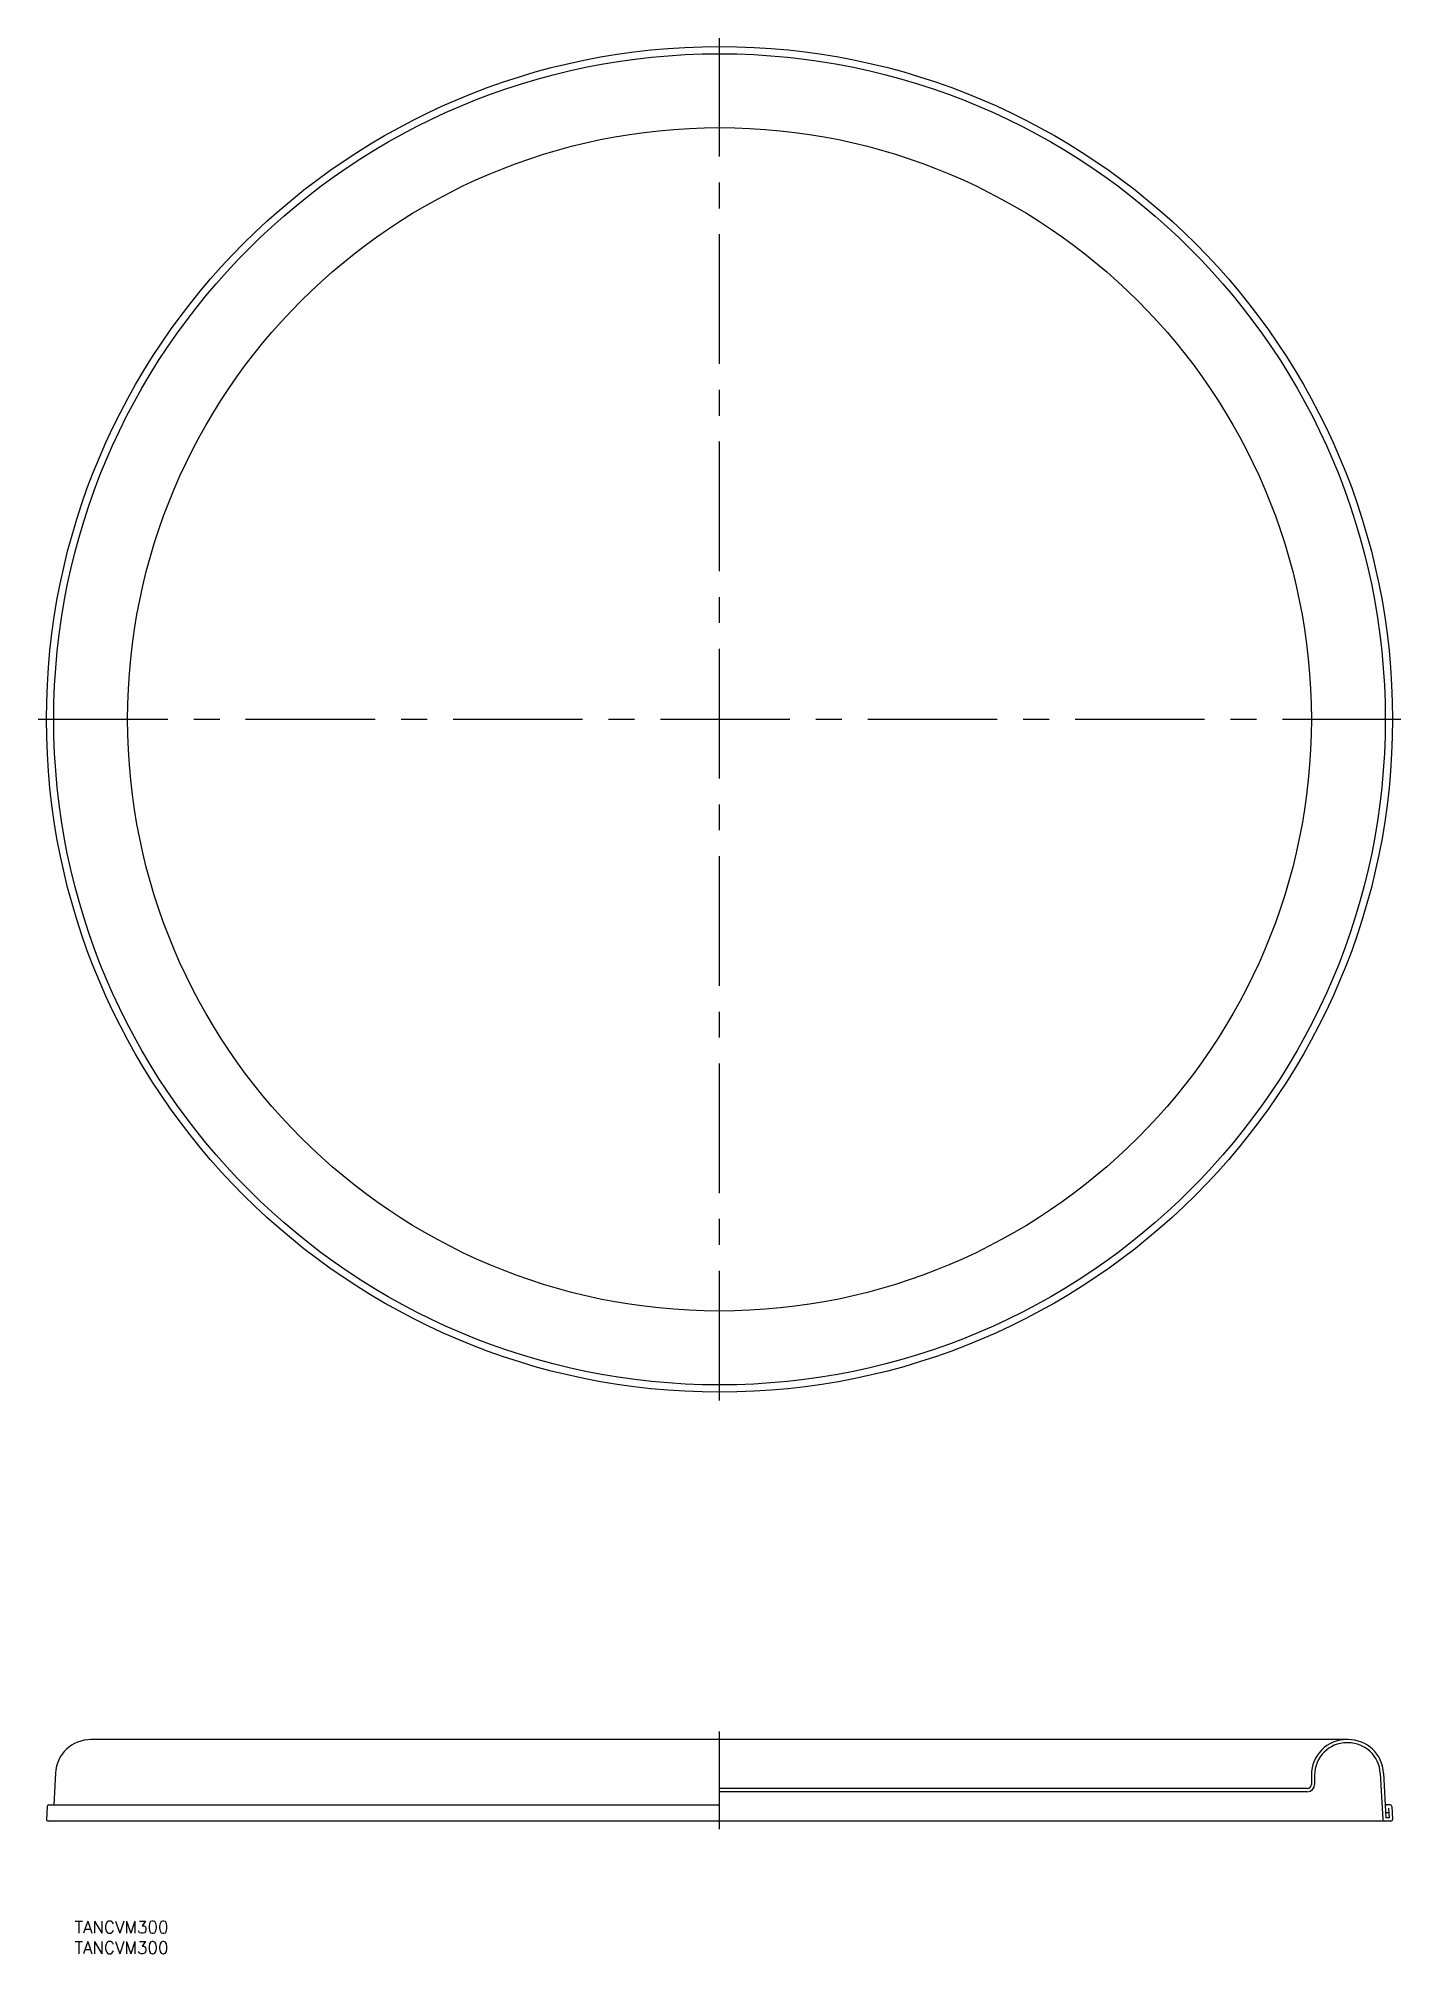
# Model space of a CAD drawing. Extents: x -167 to 167, y -302 to 167.
import ezdxf

# ---------------------------------------------------------------- set-up
doc = ezdxf.new("R2010")
doc.units = 0
doc.linetypes.add('CENTER', pattern=[50.8, 31.75, -6.35, 6.35, -6.35])
doc.layers.get('0').update_dxf_attribs({"linetype": 'CONTINUOUS'})
doc.layers.add('CENTER', color=1, linetype='CENTER')
doc.styles.get("Standard").update_dxf_attribs({"font": 'txt.shx', "height": 3, "bigfont": 'bigfont.shx'})

msp = doc.modelspace()

# ---------------------------------------------------------------- linework, layer by layer
at = {"color": 7, "linetype": 'CONTINUOUS'}
for p, q in [((154, -250), (-154, -250)), ((154, -250.8), (153.7, -250.8)), ((-162.69, -258.24), (-163.1, -266)), ((144, -262), (0, -262)), ((144, -262.8), (0, -262.8)), ((145, -258.7), (145, -261)), ((145.8, -258.7), (145.8, -261)), ((161.89, -258.29), (162.49, -269.62)), ((162.69, -258.24), (163.27, -269.2)), ((-164.72, -266.38), (-164.89, -269.58)), ((-164.32, -266), (0, -266)), ((164.32, -266), (163.1, -266)), ((163.94, -266.8), (164.07, -269.2)), ((164.72, -266.38), (164.89, -269.58)), ((164.49, -270), (-164.49, -270)), ((164, -268), (163.2, -268)), ((164.07, -269.2), (163.27, -269.2))]:
    msp.add_line(p, q, dxfattribs=at)
for radius in [164.89, 163.1, 145]:
    msp.add_circle((0, 0), radius, dxfattribs=at)
for centre, radius, start, end in [((-154, -258.7), 8.7, 90, 177), ((153.7, -258.7), 8.7, 90, 180), ((153.7, -258.7), 7.9, 90, 180), ((154, -258.7), 8.7, 3, 90), ((154, -258.7), 7.9, 3, 90), ((144, -261), 1.8, 270, 0), ((144, -261), 1, 270, 0), ((-164.32, -266.4), 0.4, 90, 177), ((163.52, -266.4), 0.4, 90, 183), ((164.32, -266.4), 0.4, 3, 90), ((-164.49, -269.6), 0.4, 177, 270), ((162.89, -269.6), 0.4, 183, 270), ((164.49, -269.6), 0.4, 270, 3)]:
    msp.add_arc(centre, radius, start, end, dxfattribs=at)
at = {"layer": 'CENTER', "color": 1, "linetype": 'CENTER'}
for p, q in [((0, -166.89), (0, 166.89)), ((-166.89, 0), (166.89, 0)), ((0, -272), (0, -248))]:
    msp.add_line(p, q, dxfattribs=at)

# ---------------------------------------------------------------- texts
at = {"color": 7, "linetype": 'CONTINUOUS'}
for p in [(-158.01, -297.49), (-158.01, -302.49)]:
    msp.add_text('TANCVM300', height=3, dxfattribs=at).set_placement(p)

doc.saveas('drawing.dxf')
